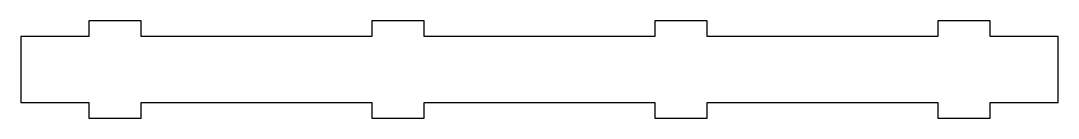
# Model space of a CAD drawing. Header units: millimetres. Extents: x -195 to 3, y 35 to 53.
import ezdxf

# ---------------------------------------------------------------- set-up
doc = ezdxf.new("R2010")
doc.units = ezdxf.units.MM
doc.layers.get('0').update_dxf_attribs({"linetype": 'CONTINUOUS'})

msp = doc.modelspace()

# ---------------------------------------------------------------- linework, layer by layer
msp.add_lwpolyline([(-182, 37.56), (-182, 34.56), (-172, 34.56), (-172, 37.56), (-128, 37.56), (-128, 34.56), (-118, 34.56), (-118, 37.56), (-74, 37.56), (-74, 34.56), (-64, 34.56), (-64, 37.56), (-20, 37.56), (-20, 34.56), (-10, 34.56), (-10, 37.56), (3, 37.56), (3, 50.16), (-10, 50.16), (-10, 53.16), (-20, 53.16), (-20, 50.16), (-64, 50.16), (-64, 53.16), (-74, 53.16), (-74, 50.16), (-118, 50.16), (-118, 53.16), (-128, 53.16), (-128, 50.16), (-172, 50.16), (-172, 53.16), (-182, 53.16), (-182, 50.16), (-195, 50.16), (-195, 37.56)], close=True)

doc.saveas('drawing.dxf')
